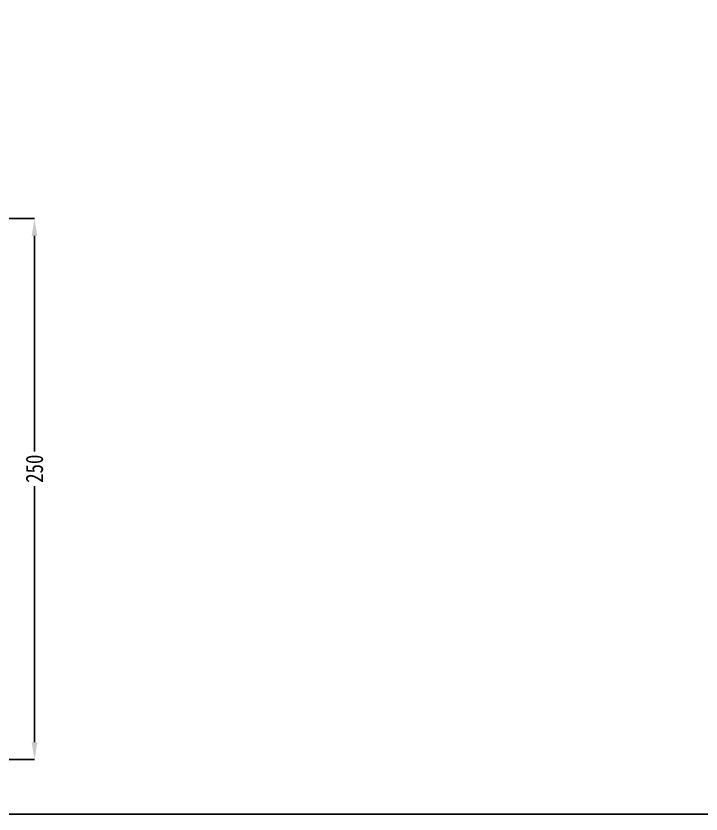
# Model space of a CAD drawing. Header units: millimetres. Extents: x -1265 to 1982, y -12197 to 1934.
# Drawn here: x 369.8 to 686.4, y -566.3 to -197.4 of the extents above; entities that cross this region are included whole.
import ezdxf

# ---------------------------------------------------------------- set-up
doc = ezdxf.new("R2010")
doc.units = ezdxf.units.MM
doc.header["$LTSCALE"] = 16.335
doc.header["$PDMODE"] = 3
doc.header["$PDSIZE"] = 0.3125
doc.layers.get('0').update_dxf_attribs({"linetype": 'CONTINUOUS'})
doc.layers.get('Defpoints').update_dxf_attribs({"linetype": 'CONTINUOUS'})
doc.styles.get("Standard").update_dxf_attribs({"font": 'txt', "width": 0.8})
doc.dimstyles.new('11', dxfattribs={"dimtxt": 8, "dimasz": 8, "dimexe": 0, "dimexo": 0, "dimgap": 0, "dimtad": 0, "dimdsep": 46, "dimtxsty": 'Standard', "dimcen": 0, "dimclrd": 4, "dimclre": 4, "dimclrt": 6, "dimazin": 0, "dimtp": 0.01, "dimtm": 0.01, "dimtfac": 1, "dimtofl": 0, "dimtmove": 0, "dimatfit": 3, "dimfxl": 0, "dimtolj": 1, "dimarcsym": 0})

# ---------------------------------------------------------------- blocks, each defined once
blk = doc.blocks.new('*D43')
at = {"color": 4, "lineweight": -2}
for p, q in [((316.89, -291.1), (378.4, -291.1)), ((378.4, -299.1), (378.4, -398.7)), ((378.4, -533.1), (378.4, -414.7)), ((316.89, -541.1), (378.4, -541.1))]:
    blk.add_line(p, q, dxfattribs=at)
at = {"color": 4}
for points in [[(377.07, -299.1), (379.74, -299.1), (378.4, -291.1)], [(377.07, -533.1), (379.74, -533.1), (378.4, -541.1)]]:
    blk.add_solid(points, dxfattribs=at)
at = {"layer": 'Defpoints', "color": 0}
for p in [(316.89, -291.1), (316.89, -541.1), (378.4, -541.1)]:
    blk.add_point(p, dxfattribs=at)
at = {"color": 6, "insert": (378.4, -406.7), "char_height": 8, "attachment_point": 5, "rotation": 90}
blk.add_mtext('\\A1;250', dxfattribs=at)

msp = doc.modelspace()

# ---------------------------------------------------------------- linework, layer by layer
msp.add_lwpolyline([(-263.031, 417.521), (1390.771, 417.521), (1390.771, -566.308), (-263.031, -566.308)], close=True)

# ---------------------------------------------------------------- dimensions: what is measured, and where the dimension line sits
dim = msp.add_linear_dim(base=(378.404, -541.102), p1=(316.894, -291.102), p2=(316.894, -541.102), angle=90, dimstyle='11')
dim.commit()
dim.dimension.update_dxf_attribs({"geometry": '*D43', "text_midpoint": (378.404, -406.696), "dimtype": 160})

doc.saveas('drawing.dxf')
